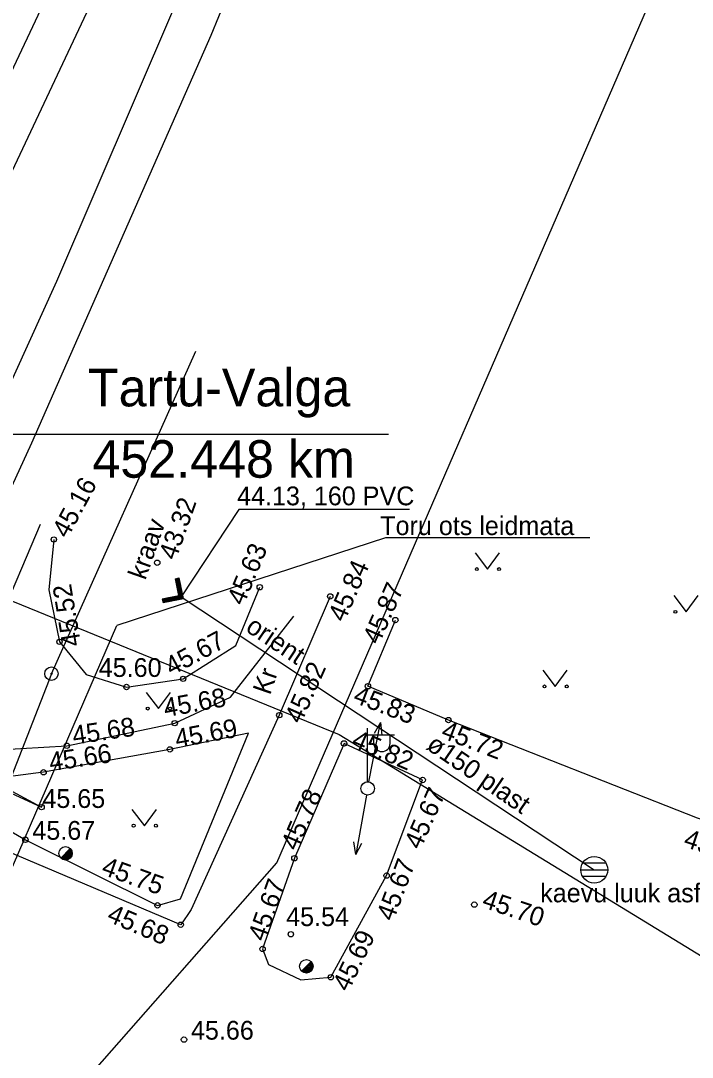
# Model space of a CAD drawing. Extents: x 641765 to 642950, y 6454656 to 6457092.
# Drawn here: x 642391.21 to 642416.24, y 6456529.57 to 6456568.22 of the extents above; entities that cross this region are included whole.
import ezdxf

# ---------------------------------------------------------------- set-up
doc = ezdxf.new("R2010")
doc.units = 0
for name, color, linetype in [('ABIJOONIS', 7, 'Continuous'), ('DTRASS', 7, 'Continuous'), ('HALJASTUS', 7, 'Continuous'), ('KORGUS', 7, 'Continuous'), ('KPOHULIIN', 7, 'Continuous'), ('LIIKLUS', 7, 'Continuous'), ('MOOTPIIR', 7, 'Continuous'), ('MPOHULIIN', 7, 'Continuous'), ('PIIR', 7, 'Continuous'), ('POST', 7, 'Continuous'), ('RDT', 7, 'Continuous'), ('RDTSEADE', 7, 'Continuous'), ('SITRASS', 7, 'Continuous'), ('SKKAEV', 7, 'Continuous'), ('TEE', 7, 'Continuous'), ('VEEKOGU', 7, 'Continuous')]:
    doc.layers.add(name, color=color, linetype=linetype)

msp = doc.modelspace()

# ---------------------------------------------------------------- linework, layer by layer
at = {"layer": 'ABIJOONIS'}
for points in [[(642379.653, 6456540.666), (642389.369, 6456552.803), (642404.916, 6456552.803)], [(642405.7, 6456549.996), (642399.331, 6456549.996), (642397.188, 6456546.734)], [(642412.417, 6456548.932), (642404.806, 6456548.932), (642394.787, 6456545.669)]]:
    msp.add_lwpolyline(points, dxfattribs=at)
at = {"layer": 'DTRASS'}
for p, q in [((642396.977, 6456547.412), (642397.116, 6456547.441)), ((642397.104, 6456546.789), (642396.977, 6456547.412)), ((642396.978, 6456547.407), (642397.132, 6456547.365)), ((642396.983, 6456547.38), (642397.137, 6456547.338)), ((642396.989, 6456547.352), (642397.143, 6456547.31)), ((642396.995, 6456547.325), (642397.148, 6456547.283)), ((642397, 6456547.297), (642397.154, 6456547.255)), ((642397.006, 6456547.27), (642397.16, 6456547.228)), ((642397.011, 6456547.242), (642397.165, 6456547.201)), ((642397.017, 6456547.215), (642397.171, 6456547.173)), ((642397.02, 6456547.421), (642397.126, 6456547.393)), ((642397.188, 6456546.734), (642397.046, 6456547.427)), ((642397.075, 6456547.432), (642397.12, 6456547.42)), ((642397.272, 6456546.678), (642397.116, 6456547.441)), ((642397.023, 6456547.188), (642397.176, 6456547.146)), ((642397.028, 6456547.16), (642397.182, 6456547.118)), ((642397.034, 6456547.133), (642397.188, 6456547.091)), ((642397.039, 6456547.105), (642397.193, 6456547.064)), ((642397.045, 6456547.078), (642397.199, 6456547.036)), ((642397.051, 6456547.05), (642397.205, 6456547.009)), ((642397.056, 6456547.023), (642397.21, 6456546.981)), ((642397.062, 6456546.996), (642397.216, 6456546.954)), ((642397.067, 6456546.968), (642397.221, 6456546.926)), ((642397.073, 6456546.941), (642397.227, 6456546.899)), ((642397.079, 6456546.913), (642397.233, 6456546.872)), ((642397.084, 6456546.886), (642397.238, 6456546.844)), ((642397.09, 6456546.858), (642397.244, 6456546.817)), ((642397.096, 6456546.831), (642397.249, 6456546.789)), ((642396.481, 6456546.662), (642397.104, 6456546.789)), ((642396.481, 6456546.662), (642396.51, 6456546.523)), ((642396.481, 6456546.661), (642396.784, 6456546.579)), ((642396.487, 6456546.634), (642396.73, 6456546.568)), ((642396.492, 6456546.606), (642396.675, 6456546.556)), ((642396.495, 6456546.592), (642397.188, 6456546.734)), ((642396.498, 6456546.579), (642396.621, 6456546.545)), ((642396.504, 6456546.551), (642396.567, 6456546.534)), ((642396.51, 6456546.523), (642397.272, 6456546.678)), ((642396.533, 6456546.673), (642396.839, 6456546.59)), ((642396.588, 6456546.684), (642396.893, 6456546.601)), ((642396.642, 6456546.695), (642396.948, 6456546.612)), ((642396.697, 6456546.706), (642397.002, 6456546.623)), ((642396.751, 6456546.717), (642397.056, 6456546.634)), ((642396.806, 6456546.728), (642397.111, 6456546.645)), ((642396.86, 6456546.74), (642397.165, 6456546.657)), ((642396.914, 6456546.751), (642397.22, 6456546.668)), ((642396.969, 6456546.762), (642397.272, 6456546.68)), ((642397.023, 6456546.773), (642397.266, 6456546.707)), ((642397.078, 6456546.784), (642397.261, 6456546.734)), ((642397.101, 6456546.804), (642397.255, 6456546.762)), ((642397.188, 6456546.734), (642412.586, 6456536.558)), ((642385.42, 6456524.024), (642394.787, 6456545.669))]:
    msp.add_line(p, q, dxfattribs=at)
at = {"layer": 'HALJASTUS'}
for p, q in [((642408.146, 6456548.377), (642408.61, 6456547.77)), ((642408.61, 6456547.77), (642409.055, 6456548.377)), ((642415.551, 6456546.783), (642416.014, 6456546.177)), ((642416.014, 6456546.177), (642416.46, 6456546.783)), ((642410.668, 6456544.002), (642411.132, 6456543.395)), ((642411.132, 6456543.395), (642411.577, 6456544.002)), ((642395.88, 6456543.175), (642396.343, 6456542.568)), ((642396.343, 6456542.568), (642396.789, 6456543.175)), ((642395.353, 6456538.81), (642395.816, 6456538.203)), ((642395.816, 6456538.203), (642396.262, 6456538.81))]:
    msp.add_line(p, q, dxfattribs=at)
for centre in [(642408.209, 6456547.77), (642409.037, 6456547.77), (642415.613, 6456546.177), (642410.731, 6456543.395), (642411.559, 6456543.395), (642395.942, 6456542.568), (642396.771, 6456542.568), (642395.415, 6456538.203), (642396.244, 6456538.203)]:
    msp.add_circle(centre, 0.055, dxfattribs=at)
at = {"layer": 'KORGUS'}
for centre in [(642392.44, 6456548.873), (642396.294, 6456548.009), (642400.116, 6456547.095), (642402.743, 6456546.752), (642405.171, 6456545.869), (642392.652, 6456545.059), (642397.262, 6456543.679), (642395.15, 6456543.374), (642404.15, 6456543.404), (642400.845, 6456542.324), (642407.148, 6456542.141), (642396.947, 6456542.026), (642392.924, 6456541.182), (642396.768, 6456541.049), (642403.257, 6456541.269), (642392.057, 6456540.193), (642406.189, 6456539.907), (642391.983, 6456538.893), (642391.379, 6456537.678), (642401.408, 6456536.991), (642404.846, 6456536.341), (642396.305, 6456535.233), (642408.115, 6456535.259), (642397.169, 6456534.511), (642401.276, 6456534.157), (642400.222, 6456533.606), (642402.765, 6456532.554), (642397.292, 6456530.226)]:
    msp.add_circle(centre, 0.1, dxfattribs=at)
at = {"layer": 'KPOHULIIN'}
for q in [(642397.736, 6456555.899), (642373.417, 6456495.363)]:
    msp.add_line((642392.352, 6456543.871), q, dxfattribs=at)
at = {"layer": 'LIIKLUS'}
for p, q in [((642392.7, 6456536.996), (642393.054, 6456537.349)), ((642401.676, 6456532.783), (642402.03, 6456533.137))]:
    msp.add_line(p, q, dxfattribs=at)
for centre in [(642392.878, 6456537.172), (642401.853, 6456532.96)]:
    msp.add_circle(centre, 0.25, dxfattribs=at)
for centre, radius, start, end in [((642392.878, 6456537.172), 0.225, 224.8541, 45.0356), ((642392.878, 6456537.172), 0.2, 224.8427, 45.047), ((642392.878, 6456537.172), 0.175, 224.8281, 45.0616), ((642392.878, 6456537.172), 0.15, 224.8087, 45.081), ((642392.878, 6456537.172), 0.125, 224.7814, 45.1083), ((642392.878, 6456537.172), 0.1, 224.7406, 45.1491), ((642392.878, 6456537.172), 0.075, 224.6725, 45.2172), ((642392.878, 6456537.172), 0.05, 224.5363, 45.3534), ((642392.878, 6456537.172), 0.025, 224.1278, 45.7619), ((642401.853, 6456532.96), 0.225, 224.8541, 45.0356), ((642401.853, 6456532.96), 0.2, 224.8427, 45.047), ((642401.853, 6456532.96), 0.175, 224.8281, 45.0616), ((642401.853, 6456532.96), 0.15, 224.8087, 45.081), ((642401.853, 6456532.96), 0.125, 224.7814, 45.1083), ((642401.853, 6456532.96), 0.1, 224.7406, 45.1491), ((642401.853, 6456532.96), 0.075, 224.6725, 45.2172), ((642401.853, 6456532.96), 0.05, 224.5363, 45.3534), ((642401.853, 6456532.96), 0.025, 224.1278, 45.7619)]:
    msp.add_arc(centre, radius, start, end, dxfattribs=at)
at = {"layer": 'MOOTPIIR'}
msp.add_lwpolyline([(642428.937, 6456272.828), (642362.086, 6456370.634), (642350.985, 6456362.996), (642353.876, 6456423.045), (642377.607, 6456502.814), (642328.506, 6456521.753), (642309.395, 6456526.042), (642268.038, 6456535.421), (642227.09, 6456547.19), (642233.02, 6456556.25), (642244.996, 6456551.36), (642314.023, 6456538.1), (642317.084, 6456541.85), (642329.136, 6456537.752), (642361.729, 6456558.487), (642403.076, 6456541.608), (642432.538, 6456523.582)], dxfattribs=at)
at = {"layer": 'MPOHULIIN'}
for p, q in [((642404.186, 6456539.84), (642404.612, 6456542.05)), ((642404.612, 6456542.05), (642404.379, 6456541.635)), ((642404.612, 6456542.05), (642404.672, 6456541.578)), ((642404.138, 6456539.591), (642404.138, 6456539.591)), ((642404.139, 6456539.595), (642404.139, 6456539.595)), ((642404.094, 6456539.345), (642403.693, 6456537.131)), ((642403.693, 6456537.131), (642403.627, 6456537.602)), ((642403.693, 6456537.131), (642403.921, 6456537.548))]:
    msp.add_line(p, q, dxfattribs=at)
at = {"layer": 'PIIR'}
msp.add_lwpolyline([(642280.04, 6456137.36), (642340.55, 6456329.52), (642350.8, 6456363.95), (642357.38, 6456409.56), (642359.01, 6456422.73), (642385.5, 6456512.85), (642387.18, 6456521.39), (642400.75, 6456536.82), (642430.6, 6456605.68), (642455.84, 6456656.5), (642491.07, 6456718.93), (642548.14, 6456795.04), (642649.93, 6456907.89)], dxfattribs=at)
at = {"layer": 'POST'}
for p, q in [((642404.138, 6456539.841), (642404.138, 6456541.841)), ((642404.138, 6456541.591), (642405.138, 6456541.591)), ((642404.365, 6456541.27), (642404.365, 6456541.591)), ((642404.978, 6456541.27), (642404.978, 6456541.591)), ((642404.138, 6456539.591), (642404.138, 6456539.591))]:
    msp.add_line(p, q, dxfattribs=at)
for centre, radius in [((642392.352, 6456543.871), 0.25), ((642392.352, 6456543.871), 0.0234), ((642404.138, 6456539.593), 0.25)]:
    msp.add_circle(centre, radius, dxfattribs=at)
msp.add_arc((642404.671, 6456541.27), 0.306, 180, 0, dxfattribs=at)
at = {"layer": 'RDT'}
for points in [[(642410.052, 6456603.355), (642405.113, 6456589.527), (642399.796, 6456575.415), (642392.538, 6456558.489), (642385.736, 6456543.502)], [(642387.184, 6456542.815), (642391.616, 6456552.472), (642398.307, 6456567.676), (642402.586, 6456578.132), (642407.227, 6456590.742), (642411.401, 6456602.62)], [(642382.653, 6456545.122), (642396.143, 6456573.798), (642396.143, 6456573.798), (642409.124, 6456601.382)], [(642381.166, 6456545.769), (642395.009, 6456575.132), (642406.36, 6456599.25)]]:
    msp.add_lwpolyline(points, dxfattribs=at)
at = {"layer": 'RDTSEADE'}
for p, q in [((642390.849, 6456539.418), (642391.983, 6456538.893)), ((642391.983, 6456538.893), (642392.109, 6456539.165))]:
    msp.add_line(p, q, dxfattribs=at)
at = {"layer": 'SITRASS'}
msp.add_line((642390.004, 6456544.888), (642391.938, 6456549.446), dxfattribs=at)
msp.add_lwpolyline([(642377.456, 6456553.643), (642376.104, 6456555.204), (642372.857, 6456549.197), (642391.983, 6456538.893)], dxfattribs=at)
at = {"layer": 'SKKAEV'}
for p, q in [((642413.016, 6456536.808), (642412.156, 6456536.808)), ((642412.086, 6456536.558), (642413.086, 6456536.558)), ((642413.016, 6456536.308), (642412.156, 6456536.308))]:
    msp.add_line(p, q, dxfattribs=at)
msp.add_circle((642412.586, 6456536.558), 0.5, dxfattribs=at)
at = {"layer": 'TEE'}
for points in [[(642402.743, 6456546.752), (642400.845, 6456542.324), (642397.559, 6456535.073), (642397.169, 6456534.511), (642389.268, 6456537.848), (642388.14, 6456538.985), (642387.316, 6456540.469)], [(642386.906, 6456540.836), (642392.924, 6456541.182), (642396.947, 6456542.026), (642399.025, 6456542.999), (642401.391, 6456546.02)], [(642427.632, 6456536.794), (642426.957, 6456535.331), (642425.567, 6456535.374), (642416.44, 6456538.488), (642407.148, 6456542.141), (642404.15, 6456543.404), (642405.171, 6456545.869)]]:
    msp.add_lwpolyline(points, dxfattribs=at)
for points in [[(642388.34, 6456539.442), (642391.379, 6456537.678), (642396.305, 6456535.233), (642397.158, 6456535.476), (642399.702, 6456541.647), (642396.768, 6456541.049), (642392.057, 6456540.193), (642388.445, 6456539.726)], [(642403.257, 6456541.269), (642401.408, 6456536.991), (642400.222, 6456533.606), (642400.448, 6456533.033), (642401.645, 6456532.456), (642402.765, 6456532.554), (642404.846, 6456536.341), (642406.189, 6456539.907)]]:
    msp.add_lwpolyline(points, close=True, dxfattribs=at)
at = {"layer": 'VEEKOGU'}
msp.add_lwpolyline([(642392.44, 6456548.873), (642392.251, 6456546.998), (642392.652, 6456545.059), (642393.65, 6456543.841), (642395.15, 6456543.374), (642397.262, 6456543.679), (642399.23, 6456544.925), (642400.116, 6456547.095)], dxfattribs=at)

# ---------------------------------------------------------------- texts
at = {"layer": 'DTRASS'}
for s, p in [(' 44.13, 160 PVC', (642399.011, 6456550.149)), ('Toru ots leidmata', (642404.607, 6456549.039))]:
    msp.add_text(s, height=0.7, dxfattribs=at).set_placement(p)
msp.add_text('orient', height=0.7, rotation=326.1913, dxfattribs=at).set_placement((642399.55, 6456545.484))
at = {"layer": 'KORGUS'}
for s, rotation, p in [(' 45.16', 61.5692, (642392.828, 6456548.655)), (' 43.32', 70.4169, (642396.9, 6456547.827)), (' 45.63', 67.4012, (642399.414, 6456546.137)), (' 45.84', 66.2857, (642403.167, 6456545.52)), (' 45.52', 99.3443, (642393.5, 6456544.683)), (' 45.87', 66.2857, (642404.457, 6456544.682)), (' 45.67', 28.1537, (642396.593, 6456543.658)), (' 45.82', 66.0483, (642401.548, 6456541.729)), (' 45.83', 338.9664, (642403.314, 6456542.907)), (' 45.68', 10.381, (642396.341, 6456542.196)), (' 45.68', 8.4683, (642392.924, 6456541.182)), (' 45.69', 10.381, (642396.768, 6456541.049)), (' 45.72', 338.9664, (642406.592, 6456541.588)), (' 45.82', 336.8386, (642403.257, 6456541.269)), (' 45.66', 8.4683, (642392.057, 6456540.193)), (' 45.78', 66.1813, (642401.408, 6456536.991)), (' 45.67', 65.9039, (642406.001, 6456537.039)), (' 45.74', 341.5563, (642415.628, 6456537.518)), (' 45.75', 340.1355, (642393.93, 6456536.495)), (' 45.67', 69.1403, (642404.999, 6456534.364)), (' 45.67', 70.4051, (642400.222, 6456533.606)), (' 45.70', 341.2325, (642408.115, 6456535.259)), (' 45.68', 336.8126, (642394.14, 6456534.762)), (' 45.69', 64.3893, (642403.31, 6456531.742))]:
    msp.add_text(s, height=0.7, rotation=rotation, dxfattribs=at).set_placement(p)
for s, p in [(' 45.60', (642393.854, 6456543.75)), (' 45.65', (642391.753, 6456538.865)), (' 45.67', (642391.379, 6456537.678)), (' 45.54', (642400.84, 6456534.46)), (' 45.66', (642397.292, 6456530.226))]:
    msp.add_text(s, height=0.7, dxfattribs=at).set_placement(p)
at = {"layer": 'LIIKLUS'}
for s, height, p in [('Tartu-Valga', 1.39998, (642393.712, 6456553.838)), ('452.448 km', 1.4, (642393.878, 6456551.177))]:
    msp.add_text(s, height=height, dxfattribs=at).set_placement(p)
at = {"layer": 'SITRASS'}
msp.add_text('ø150 plast', height=0.7, rotation=325.561, dxfattribs=at).set_placement((642406.281, 6456541.088))
at = {"layer": 'SKKAEV'}
msp.add_text('kaevu luuk asfaldi all', height=0.7, dxfattribs=at).set_placement((642410.571, 6456535.347))
at = {"layer": 'TEE'}
msp.add_text('Kr', height=0.7, rotation=70.9179, dxfattribs=at).set_placement((642400.499, 6456543.045))
at = {"layer": 'VEEKOGU'}
msp.add_text('kraav', height=0.7, rotation=70.6742, dxfattribs=at).set_placement((642395.851, 6456547.334))

doc.saveas('drawing.dxf')
